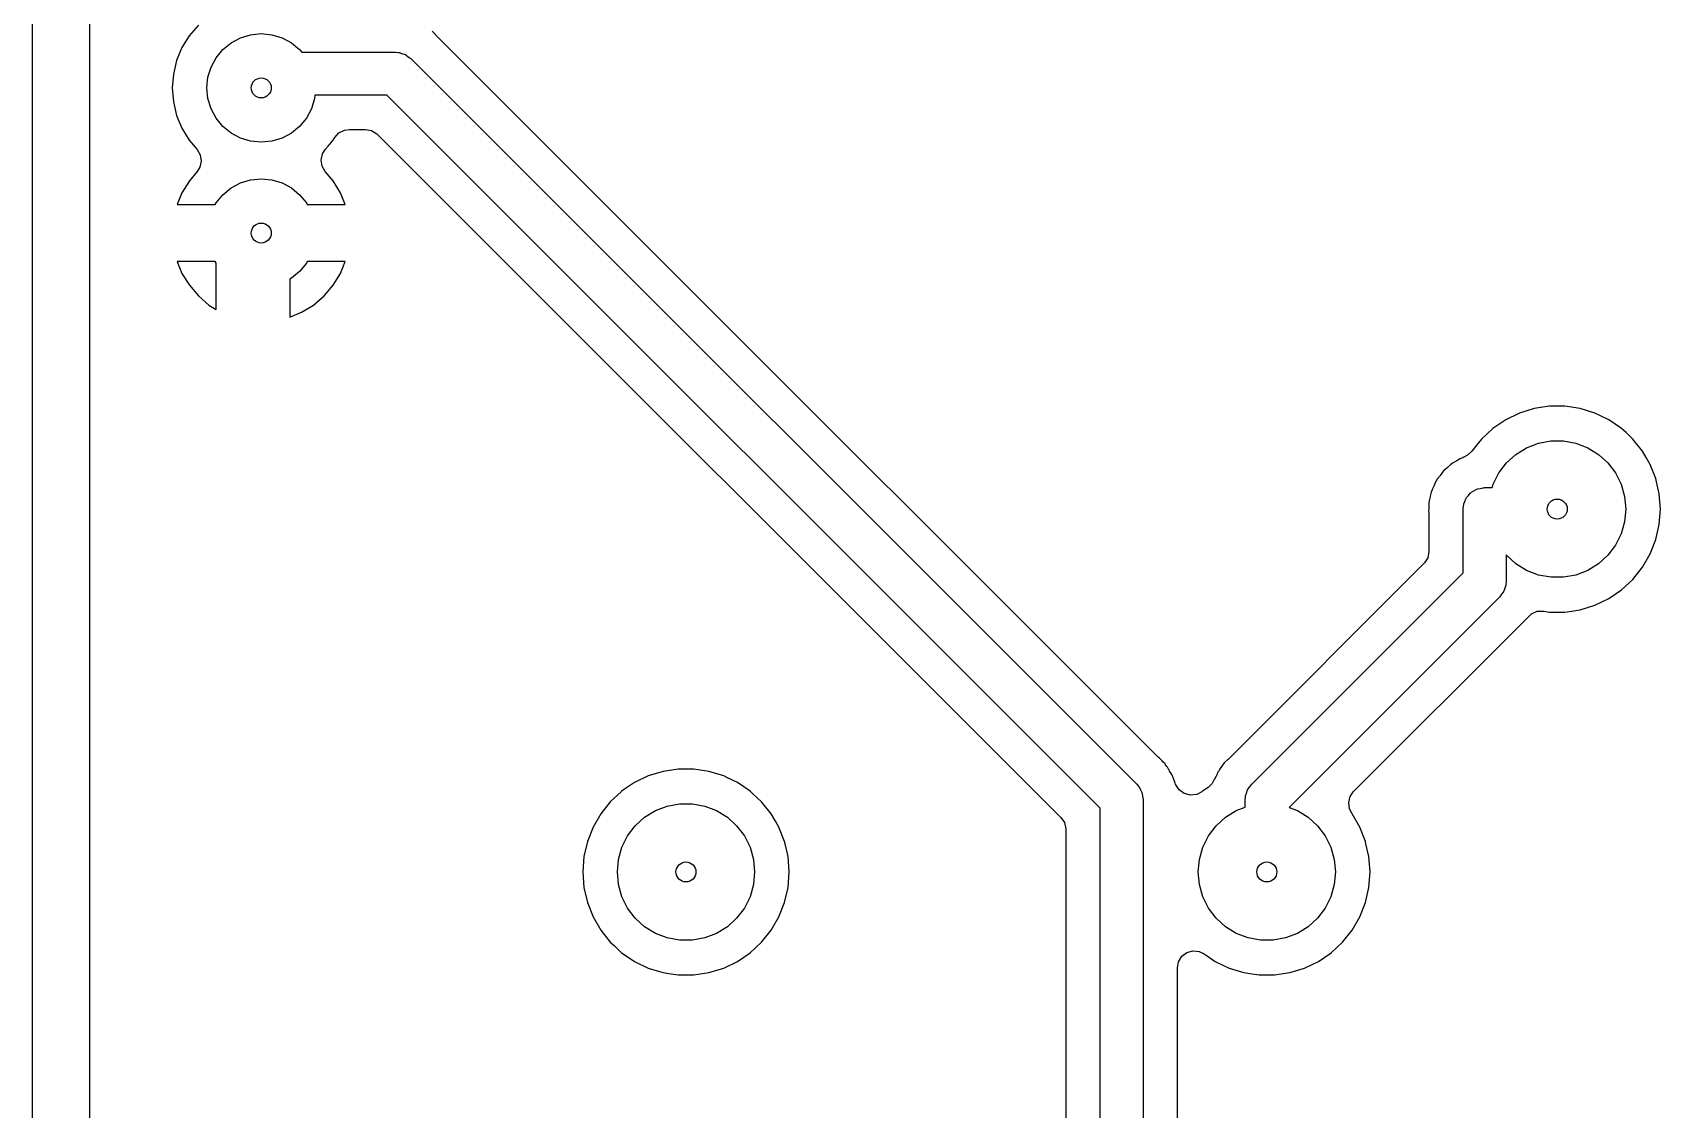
# Model space of a CAD drawing. Extents: x 0.79 to 9.84, y -6.5 to -0.79.
# Drawn here: x 0.787 to 1.908, y -2.751 to -2.009 of the extents above; entities that cross this region are included whole.
import ezdxf

# ---------------------------------------------------------------- set-up
doc = ezdxf.new("R2010")
doc.units = 0
doc.header["$MEASUREMENT"] = 0
doc.layers.add('BLACK', color=7, linetype='CONTINUOUS')

msp = doc.modelspace()

# ---------------------------------------------------------------- linework, layer by layer
at = {"layer": 'BLACK', "linetype": 'CONTINUOUS'}
for p, q in [((0.7874, -6.4961), (0.7874, -0.7874)), ((0.8268, -2.0472), (0.8268, -1.3008)), ((0.9016, -2.0039), (0.8953, -2.0113)), ((0.8953, -2.0113), (0.8903, -2.0194)), ((0.9184, -2.0208), (0.9241, -2.0161)), ((0.9241, -2.0161), (0.9306, -2.0127)), ((0.9306, -2.0127), (0.9376, -2.0106)), ((0.9376, -2.0106), (0.9449, -2.0098)), ((0.9449, -2.0098), (0.9522, -2.0106)), ((0.9522, -2.0106), (0.9592, -2.0127)), ((0.9592, -2.0127), (0.9657, -2.0161)), ((0.9657, -2.0161), (0.9713, -2.0208)), ((1.0648, -2.0105), (1.0625, -2.0081)), ((1.065, -2.0107), (1.0648, -2.0105)), ((1.1917, -2.1374), (1.065, -2.0107)), ((0.8866, -2.0283), (0.8844, -2.0377)), ((0.8903, -2.0194), (0.8866, -2.0283)), ((0.8866, -2.0283), (0.8866, -2.0283)), ((0.9103, -2.0329), (0.9138, -2.0265)), ((0.9138, -2.0265), (0.9184, -2.0208)), ((0.9713, -2.0208), (0.9728, -2.0226)), ((0.9728, -2.0226), (1.0374, -2.0226)), ((1.0374, -2.0226), (1.0389, -2.0228)), ((1.0389, -2.0228), (1.0392, -2.0228)), ((1.0392, -2.0228), (1.0394, -2.0228)), ((1.0394, -2.0228), (1.0398, -2.0228)), ((1.0398, -2.0228), (1.0418, -2.0235)), ((1.0418, -2.0235), (1.0439, -2.0241)), ((1.0439, -2.0241), (1.0441, -2.0243)), ((1.0441, -2.0243), (1.0444, -2.0244)), ((1.0444, -2.0244), (1.0461, -2.0257)), ((1.0461, -2.0257), (1.0478, -2.027)), ((1.0478, -2.027), (1.5478, -2.527)), ((0.8844, -2.0377), (0.8836, -2.0472)), ((0.8844, -2.0377), (0.8844, -2.0377)), ((0.9075, -2.0472), (0.9082, -2.0399)), ((0.9082, -2.0399), (0.9103, -2.0329)), ((0.8268, -2.1669), (0.8268, -2.0472)), ((0.8836, -2.0472), (0.8836, -2.0472)), ((0.8836, -2.0472), (0.8844, -2.0568)), ((0.9082, -2.0545), (0.9075, -2.0472)), ((0.8844, -2.0568), (0.8844, -2.0568)), ((0.8844, -2.0568), (0.8866, -2.0662)), ((0.9103, -2.0616), (0.9082, -2.0545)), ((0.9138, -2.068), (0.9103, -2.0616)), ((0.9794, -2.0616), (0.976, -2.068)), ((0.9816, -2.0545), (0.9794, -2.0616)), ((0.9818, -2.0522), (0.9816, -2.0545)), ((1.0313, -2.0522), (0.9818, -2.0522)), ((1.5226, -2.5435), (1.0313, -2.0522)), ((0.8866, -2.0662), (0.8866, -2.0662)), ((0.8866, -2.0662), (0.8903, -2.075)), ((0.9184, -2.0737), (0.9138, -2.068)), ((0.9241, -2.0783), (0.9184, -2.0737)), ((0.9713, -2.0737), (0.9657, -2.0783)), ((0.976, -2.068), (0.9713, -2.0737)), ((0.8903, -2.075), (0.8953, -2.0832)), ((0.8953, -2.0832), (0.8953, -2.0832)), ((0.8953, -2.0832), (0.9008, -2.0896)), ((0.9306, -2.0818), (0.9241, -2.0783)), ((0.9376, -2.0839), (0.9306, -2.0818)), ((0.9449, -2.0846), (0.9376, -2.0839)), ((0.9522, -2.0839), (0.9449, -2.0846)), ((0.9592, -2.0818), (0.9522, -2.0839)), ((0.9657, -2.0783), (0.9592, -2.0818)), ((0.9909, -2.0874), (0.9944, -2.0832)), ((0.9944, -2.0832), (0.9955, -2.0814)), ((0.9955, -2.0814), (0.9984, -2.0782)), ((0.9984, -2.0782), (1.0023, -2.0763)), ((1.0023, -2.0763), (1.0056, -2.0758)), ((1.0056, -2.0758), (1.0166, -2.0758)), ((1.0166, -2.0758), (1.0209, -2.0766)), ((1.0209, -2.0766), (1.0245, -2.0789)), ((1.0245, -2.0789), (1.0249, -2.0793)), ((1.0249, -2.0793), (1.4955, -2.5499)), ((0.9008, -2.0896), (0.9029, -2.0934)), ((0.9029, -2.0934), (0.9036, -2.0976)), ((0.9862, -2.0969), (0.9871, -2.0927)), ((0.9871, -2.0927), (0.989, -2.0896)), ((0.989, -2.0896), (0.9909, -2.0874)), ((0.9008, -2.1049), (0.8954, -2.1113)), ((0.9027, -2.1019), (0.9008, -2.1049)), ((0.9036, -2.0976), (0.9027, -2.1019)), ((0.9868, -2.1012), (0.9862, -2.0969)), ((0.989, -2.1049), (0.9868, -2.1012)), ((0.9944, -2.1113), (0.989, -2.1049)), ((0.8954, -2.1113), (0.8903, -2.1195)), ((0.9184, -2.1208), (0.9241, -2.1161)), ((0.9241, -2.1161), (0.9306, -2.1127)), ((0.9306, -2.1127), (0.9376, -2.1106)), ((0.9376, -2.1106), (0.9449, -2.1098)), ((0.9449, -2.1098), (0.9522, -2.1106)), ((0.9522, -2.1106), (0.9592, -2.1127)), ((0.9592, -2.1127), (0.9657, -2.1161)), ((0.9657, -2.1161), (0.9713, -2.1208)), ((0.9994, -2.1195), (0.9944, -2.1113)), ((0.8903, -2.1195), (0.887, -2.1276)), ((0.887, -2.1276), (0.9132, -2.1276)), ((0.8903, -2.1195), (0.8903, -2.1195)), ((0.9132, -2.1276), (0.9138, -2.1265)), ((0.9138, -2.1265), (0.9184, -2.1208)), ((0.9713, -2.1208), (0.976, -2.1265)), ((0.976, -2.1265), (0.9766, -2.1276)), ((0.9766, -2.1276), (1.0028, -2.1276)), ((1.0028, -2.1276), (0.9994, -2.1195)), ((0.9994, -2.1195), (0.9994, -2.1195)), ((1.5623, -2.508), (1.1917, -2.1374)), ((0.8268, -2.5874), (0.8268, -2.1669)), ((0.9132, -2.1669), (0.887, -2.1669)), ((0.887, -2.1669), (0.8903, -2.175)), ((0.9138, -2.168), (0.9132, -2.1669)), ((0.9138, -2.1998), (0.9138, -2.168)), ((0.9713, -2.1737), (0.9657, -2.1783)), ((0.976, -2.168), (0.9713, -2.1737)), ((0.9766, -2.1669), (0.976, -2.168)), ((1.0028, -2.1669), (0.9766, -2.1669)), ((0.9994, -2.175), (1.0028, -2.1669)), ((0.8903, -2.175), (0.8903, -2.175)), ((0.8903, -2.175), (0.8954, -2.1832)), ((0.8954, -2.1832), (0.9016, -2.1905)), ((0.9657, -2.1783), (0.9646, -2.1789)), ((0.9646, -2.1789), (0.9646, -2.2051)), ((0.9882, -2.1905), (0.9944, -2.1832)), ((0.9944, -2.1832), (0.9994, -2.175)), ((0.9994, -2.175), (0.9994, -2.175)), ((0.9016, -2.1905), (0.9016, -2.1905)), ((0.9016, -2.1905), (0.9089, -2.1968)), ((0.9089, -2.1968), (0.9138, -2.1998)), ((0.9727, -2.2018), (0.9809, -2.1968)), ((0.9809, -2.1968), (0.9882, -2.1905)), ((0.9882, -2.1905), (0.9882, -2.1905)), ((0.9646, -2.2051), (0.9727, -2.2018)), ((0.9727, -2.2018), (0.9727, -2.2018)), ((1.8114, -2.2712), (1.8019, -2.2758)), ((1.8216, -2.2681), (1.8114, -2.2712)), ((1.8114, -2.2712), (1.8114, -2.2712)), ((1.8321, -2.2665), (1.8216, -2.2681)), ((1.8216, -2.2681), (1.8216, -2.2681)), ((1.8427, -2.2665), (1.8321, -2.2665)), ((1.8321, -2.2665), (1.8321, -2.2665)), ((1.8532, -2.2681), (1.8427, -2.2665)), ((1.8427, -2.2665), (1.8427, -2.2665)), ((1.8634, -2.2712), (1.8532, -2.2681)), ((1.8532, -2.2681), (1.8532, -2.2681)), ((1.8664, -2.2727), (1.8634, -2.2712)), ((1.8634, -2.2712), (1.8634, -2.2712)), ((1.8634, -2.2712), (1.8634, -2.2712)), ((1.8634, -2.2712), (1.8634, -2.2712)), ((1.8729, -2.2758), (1.8664, -2.2727)), ((1.7931, -2.2818), (1.7853, -2.2891)), ((1.8019, -2.2758), (1.7931, -2.2818)), ((1.7931, -2.2818), (1.7931, -2.2818)), ((1.8019, -2.2758), (1.8019, -2.2758)), ((1.8817, -2.2818), (1.8729, -2.2758)), ((1.8848, -2.2847), (1.8817, -2.2818)), ((1.8817, -2.2818), (1.8817, -2.2818)), ((1.8895, -2.2891), (1.8848, -2.2847)), ((1.7783, -2.2977), (1.7757, -2.3003)), ((1.7784, -2.2977), (1.7783, -2.2977)), ((1.7787, -2.2974), (1.7784, -2.2977)), ((1.782, -2.2932), (1.7787, -2.2974)), ((1.7787, -2.2974), (1.7787, -2.2974)), ((1.7853, -2.2891), (1.782, -2.2932)), ((1.8089, -2.2997), (1.8163, -2.2951)), ((1.8163, -2.2951), (1.8245, -2.292)), ((1.8245, -2.292), (1.833, -2.2904)), ((1.833, -2.2904), (1.8418, -2.2904)), ((1.8418, -2.2904), (1.8503, -2.292)), ((1.8503, -2.292), (1.8585, -2.2951)), ((1.8585, -2.2951), (1.8659, -2.2997)), ((1.8961, -2.2974), (1.8895, -2.2891)), ((1.8987, -2.3018), (1.8961, -2.2974)), ((1.8961, -2.2974), (1.8961, -2.2974)), ((1.8961, -2.2974), (1.8961, -2.2974)), ((1.7614, -2.3091), (1.7594, -2.3108)), ((1.7619, -2.3087), (1.7614, -2.3091)), ((1.7638, -2.3069), (1.7619, -2.3087)), ((1.7653, -2.3058), (1.7638, -2.3068)), ((1.7638, -2.3068), (1.7638, -2.3069)), ((1.7638, -2.3069), (1.7638, -2.3069)), ((1.7677, -2.3044), (1.7653, -2.3057)), ((1.7653, -2.3057), (1.7653, -2.3057)), ((1.7653, -2.3057), (1.7653, -2.3058)), ((1.7682, -2.3041), (1.7677, -2.3044)), ((1.7704, -2.3027), (1.7682, -2.3041)), ((1.7705, -2.3027), (1.7704, -2.3027)), ((1.7704, -2.3027), (1.7704, -2.3027)), ((1.7721, -2.302), (1.7705, -2.3027)), ((1.7722, -2.3019), (1.7721, -2.302)), ((1.7726, -2.3018), (1.7722, -2.3019)), ((1.7722, -2.3019), (1.7722, -2.3019)), ((1.7757, -2.3003), (1.7726, -2.3018)), ((1.7972, -2.3125), (1.8025, -2.3056)), ((1.8025, -2.3056), (1.8089, -2.2997)), ((1.8659, -2.2997), (1.8723, -2.3056)), ((1.8723, -2.3056), (1.8776, -2.3125)), ((1.9014, -2.3066), (1.8987, -2.3018)), ((1.9053, -2.3164), (1.9014, -2.3066)), ((1.9014, -2.3066), (1.9014, -2.3066)), ((1.7536, -2.3187), (1.7526, -2.3211)), ((1.7537, -2.3186), (1.7536, -2.3187)), ((1.7536, -2.3187), (1.7536, -2.3187)), ((1.7536, -2.3187), (1.7536, -2.3187)), ((1.7536, -2.3187), (1.7536, -2.3187)), ((1.7546, -2.3171), (1.7537, -2.3186)), ((1.7563, -2.3149), (1.7546, -2.317)), ((1.7546, -2.317), (1.7546, -2.3171)), ((1.7566, -2.3144), (1.7563, -2.3149)), ((1.7581, -2.3123), (1.7566, -2.3144)), ((1.7582, -2.3122), (1.7581, -2.3123)), ((1.7594, -2.3109), (1.7582, -2.3122)), ((1.7594, -2.3108), (1.7594, -2.3108)), ((1.7594, -2.3108), (1.7594, -2.3109)), ((1.7927, -2.3226), (1.7933, -2.3203)), ((1.7933, -2.3203), (1.7972, -2.3125)), ((1.8776, -2.3125), (1.8815, -2.3203)), ((1.8815, -2.3203), (1.8838, -2.3287)), ((1.9058, -2.3187), (1.9053, -2.3164)), ((1.9077, -2.3268), (1.9058, -2.3187)), ((1.7492, -2.3316), (1.749, -2.3334)), ((1.7499, -2.329), (1.7492, -2.3316)), ((1.7492, -2.3316), (1.7492, -2.3316)), ((1.7492, -2.3316), (1.7492, -2.3316)), ((1.75, -2.3284), (1.7499, -2.329)), ((1.7506, -2.3258), (1.75, -2.3284)), ((1.7512, -2.3241), (1.7506, -2.3258)), ((1.7506, -2.3258), (1.7506, -2.3258)), ((1.7506, -2.3258), (1.7506, -2.3258)), ((1.7524, -2.3216), (1.7512, -2.324)), ((1.7512, -2.324), (1.7512, -2.3241)), ((1.7526, -2.3211), (1.7524, -2.3216)), ((1.7738, -2.3321), (1.7744, -2.3304)), ((1.7744, -2.3304), (1.7748, -2.3299)), ((1.7748, -2.3299), (1.775, -2.3293)), ((1.775, -2.3293), (1.7763, -2.328)), ((1.7763, -2.328), (1.7774, -2.3265)), ((1.7774, -2.3265), (1.7779, -2.3262)), ((1.7779, -2.3262), (1.7783, -2.3258)), ((1.7783, -2.3258), (1.7799, -2.3249)), ((1.7799, -2.3249), (1.7815, -2.3239)), ((1.7815, -2.3239), (1.7821, -2.3237)), ((1.7821, -2.3237), (1.7826, -2.3234)), ((1.7826, -2.3234), (1.7844, -2.3231)), ((1.7844, -2.3231), (1.7862, -2.3227)), ((1.7862, -2.3227), (1.7868, -2.3227)), ((1.7868, -2.3227), (1.7874, -2.3226)), ((1.7874, -2.3226), (1.7927, -2.3226)), ((1.8838, -2.3287), (1.8846, -2.3374)), ((1.9085, -2.3374), (1.9077, -2.3268)), ((1.749, -2.3367), (1.7488, -2.3394)), ((1.7488, -2.3394), (1.7489, -2.3394)), ((1.7489, -2.3394), (1.7489, -2.3394)), ((1.7489, -2.3394), (1.749, -2.3412)), ((1.749, -2.3334), (1.749, -2.3335)), ((1.749, -2.3335), (1.749, -2.3361)), ((1.749, -2.3361), (1.749, -2.3367)), ((1.749, -2.3412), (1.749, -2.3666)), ((1.7726, -2.3374), (1.7728, -2.335)), ((1.7726, -2.3813), (1.7726, -2.3374)), ((1.7728, -2.335), (1.773, -2.3344)), ((1.773, -2.3344), (1.7731, -2.3338)), ((1.7731, -2.3338), (1.7738, -2.3321)), ((1.8846, -2.3374), (1.8838, -2.3461)), ((1.9077, -2.348), (1.9085, -2.3374)), ((1.8838, -2.3461), (1.8815, -2.3545)), ((1.9053, -2.3584), (1.9077, -2.348)), ((1.8776, -2.3623), (1.8723, -2.3692)), ((1.8815, -2.3545), (1.8776, -2.3623)), ((1.9014, -2.3682), (1.9053, -2.3584)), ((1.7455, -2.3749), (1.6107, -2.5098)), ((1.7459, -2.3745), (1.7455, -2.3749)), ((1.7482, -2.3709), (1.7459, -2.3745)), ((1.749, -2.3666), (1.7482, -2.3709)), ((1.8025, -2.3692), (1.8022, -2.3688)), ((1.8022, -2.3688), (1.8022, -2.3874)), ((1.8089, -2.3751), (1.8025, -2.3692)), ((1.8163, -2.3797), (1.8089, -2.3751)), ((1.8659, -2.3751), (1.8585, -2.3797)), ((1.8723, -2.3692), (1.8659, -2.3751)), ((1.8961, -2.3774), (1.9014, -2.3682)), ((1.627, -2.527), (1.7726, -2.3813)), ((1.8022, -2.3874), (1.802, -2.3889)), ((1.8245, -2.3828), (1.8163, -2.3797)), ((1.833, -2.3844), (1.8245, -2.3828)), ((1.8418, -2.3844), (1.833, -2.3844)), ((1.8503, -2.3828), (1.8418, -2.3844)), ((1.8585, -2.3797), (1.8503, -2.3828)), ((1.8817, -2.393), (1.8895, -2.3858)), ((1.8895, -2.3858), (1.8961, -2.3774)), ((1.7978, -2.3978), (1.6528, -2.5429)), ((1.7991, -2.3961), (1.7978, -2.3978)), ((1.8004, -2.3944), (1.7991, -2.3961)), ((1.8005, -2.3941), (1.8004, -2.3944)), ((1.8007, -2.3939), (1.8005, -2.3941)), ((1.8013, -2.3918), (1.8007, -2.3939)), ((1.802, -2.3898), (1.8013, -2.3918)), ((1.802, -2.3889), (1.8021, -2.3892)), ((1.8021, -2.3892), (1.802, -2.3894)), ((1.802, -2.3894), (1.802, -2.3898)), ((1.8634, -2.4036), (1.8729, -2.399)), ((1.8729, -2.399), (1.8817, -2.393)), ((1.8171, -2.4121), (1.8197, -2.4096)), ((1.8197, -2.4096), (1.8237, -2.4078)), ((1.8237, -2.4078), (1.828, -2.4077)), ((1.828, -2.4077), (1.8281, -2.4077)), ((1.8281, -2.4077), (1.8321, -2.4083)), ((1.8321, -2.4083), (1.8321, -2.4083)), ((1.8321, -2.4083), (1.8321, -2.4083)), ((1.8321, -2.4083), (1.8427, -2.4083)), ((1.8427, -2.4083), (1.8532, -2.4067)), ((1.8427, -2.4083), (1.8427, -2.4083)), ((1.8532, -2.4067), (1.8634, -2.4036)), ((1.6972, -2.5319), (1.8141, -2.415)), ((1.8141, -2.415), (1.8143, -2.4148)), ((1.8143, -2.4148), (1.8167, -2.4125)), ((1.8167, -2.4125), (1.8171, -2.4121)), ((1.8167, -2.4125), (1.8167, -2.4125)), ((1.8171, -2.4121), (1.8171, -2.4121)), ((1.5634, -2.509), (1.5623, -2.508)), ((1.564, -2.5094), (1.5634, -2.509)), ((1.5653, -2.5109), (1.564, -2.5094)), ((1.5659, -2.5116), (1.5653, -2.5109)), ((1.6105, -2.51), (1.6081, -2.5123)), ((1.6107, -2.5098), (1.6105, -2.51)), ((1.2114, -2.5212), (1.2019, -2.5258)), ((1.2216, -2.5181), (1.2114, -2.5212)), ((1.2114, -2.5212), (1.2114, -2.5212)), ((1.2321, -2.5165), (1.2216, -2.5181)), ((1.2216, -2.5181), (1.2216, -2.5181)), ((1.2427, -2.5165), (1.2321, -2.5165)), ((1.2321, -2.5165), (1.2321, -2.5165)), ((1.2532, -2.5181), (1.2427, -2.5165)), ((1.2427, -2.5165), (1.2427, -2.5165)), ((1.2634, -2.5212), (1.2532, -2.5181)), ((1.2532, -2.5181), (1.2532, -2.5181)), ((1.2655, -2.5222), (1.2634, -2.5212)), ((1.2634, -2.5212), (1.2634, -2.5212)), ((1.2634, -2.5212), (1.2634, -2.5212)), ((1.2634, -2.5212), (1.2634, -2.5212)), ((1.2729, -2.5258), (1.2655, -2.5222)), ((1.5673, -2.513), (1.5659, -2.5116)), ((1.5677, -2.5136), (1.5673, -2.513)), ((1.5673, -2.513), (1.5673, -2.513)), ((1.5686, -2.5148), (1.5677, -2.5136)), ((1.5691, -2.5153), (1.5686, -2.5148)), ((1.57, -2.517), (1.5691, -2.5153)), ((1.5701, -2.5171), (1.57, -2.517)), ((1.5705, -2.5179), (1.5701, -2.5171)), ((1.5716, -2.5195), (1.5705, -2.5179)), ((1.5719, -2.5202), (1.5716, -2.5195)), ((1.5725, -2.5215), (1.5719, -2.5202)), ((1.5729, -2.5222), (1.5725, -2.5215)), ((1.5734, -2.5237), (1.5729, -2.5222)), ((1.6025, -2.5213), (1.6016, -2.5231)), ((1.6029, -2.5205), (1.6025, -2.5213)), ((1.6036, -2.5187), (1.6029, -2.5205)), ((1.6041, -2.5181), (1.6036, -2.5187)), ((1.6036, -2.5187), (1.6036, -2.5187)), ((1.6048, -2.5168), (1.6041, -2.5181)), ((1.6052, -2.5162), (1.6048, -2.5168)), ((1.6064, -2.5146), (1.6052, -2.5162)), ((1.6052, -2.5162), (1.6052, -2.5162)), ((1.607, -2.5139), (1.6064, -2.5146)), ((1.6081, -2.5123), (1.607, -2.5139)), ((1.193, -2.5319), (1.1853, -2.5391)), ((1.1931, -2.5318), (1.193, -2.5319)), ((1.2019, -2.5258), (1.1931, -2.5318)), ((1.1931, -2.5318), (1.1931, -2.5318)), ((1.1931, -2.5318), (1.1931, -2.5318)), ((1.2019, -2.5258), (1.2019, -2.5258)), ((1.2817, -2.5318), (1.2729, -2.5258)), ((1.2835, -2.5335), (1.2817, -2.5318)), ((1.2817, -2.5318), (1.2817, -2.5318)), ((1.2895, -2.5391), (1.2835, -2.5335)), ((1.5478, -2.527), (1.5488, -2.5281)), ((1.5488, -2.5281), (1.5491, -2.5283)), ((1.5491, -2.5283), (1.5491, -2.5285)), ((1.5491, -2.5285), (1.5494, -2.5288)), ((1.5494, -2.5288), (1.5504, -2.5307)), ((1.5504, -2.5307), (1.5514, -2.5326)), ((1.5514, -2.5326), (1.5514, -2.5329)), ((1.5514, -2.5329), (1.5516, -2.5332)), ((1.5516, -2.5332), (1.5518, -2.5353)), ((1.5735, -2.5241), (1.5734, -2.5237)), ((1.5738, -2.5249), (1.5735, -2.5241)), ((1.5743, -2.5263), (1.5738, -2.5249)), ((1.5746, -2.5271), (1.5743, -2.5263)), ((1.5747, -2.5273), (1.5746, -2.5271)), ((1.5771, -2.5309), (1.5747, -2.5273)), ((1.5806, -2.5334), (1.5771, -2.5309)), ((1.5848, -2.5345), (1.5806, -2.5334)), ((1.5927, -2.5321), (1.5891, -2.534)), ((1.5928, -2.532), (1.5927, -2.5321)), ((1.5927, -2.5321), (1.5927, -2.5321)), ((1.5929, -2.532), (1.5928, -2.532)), ((1.5931, -2.5318), (1.5929, -2.532)), ((1.597, -2.5292), (1.5931, -2.5318)), ((1.5997, -2.5265), (1.597, -2.5292)), ((1.6012, -2.5236), (1.5997, -2.5265)), ((1.6013, -2.5236), (1.6012, -2.5236)), ((1.6016, -2.5231), (1.6013, -2.5236)), ((1.6228, -2.535), (1.6235, -2.533)), ((1.6235, -2.533), (1.6241, -2.5309)), ((1.6241, -2.5309), (1.6243, -2.5307)), ((1.6243, -2.5307), (1.6244, -2.5304)), ((1.6244, -2.5304), (1.6257, -2.5287)), ((1.6257, -2.5287), (1.627, -2.527)), ((1.6948, -2.5353), (1.6972, -2.5319)), ((1.1853, -2.5391), (1.1787, -2.5474)), ((1.2163, -2.5451), (1.2245, -2.542)), ((1.2245, -2.542), (1.233, -2.5404)), ((1.233, -2.5404), (1.2418, -2.5404)), ((1.2418, -2.5404), (1.2503, -2.542)), ((1.2503, -2.542), (1.2585, -2.5451)), ((1.2961, -2.5474), (1.2895, -2.5391)), ((1.5226, -3.0374), (1.5226, -2.5435)), ((1.5518, -2.5353), (1.5522, -2.5374)), ((1.5522, -2.5374), (1.5522, -3.0313)), ((1.5891, -2.534), (1.5848, -2.5345)), ((1.6163, -2.5451), (1.6226, -2.5427)), ((1.6226, -2.5374), (1.6228, -2.5359)), ((1.6226, -2.5427), (1.6226, -2.5374)), ((1.6228, -2.5354), (1.6228, -2.535)), ((1.6228, -2.5356), (1.6228, -2.5354)), ((1.6228, -2.5359), (1.6228, -2.5356)), ((1.6528, -2.5429), (1.6585, -2.5451)), ((1.6938, -2.5395), (1.6948, -2.5353)), ((1.6943, -2.5438), (1.6938, -2.5395)), ((1.696, -2.5469), (1.6943, -2.5438)), ((1.1787, -2.5474), (1.1734, -2.5566)), ((1.1972, -2.5625), (1.2025, -2.5556)), ((1.2025, -2.5556), (1.2089, -2.5497)), ((1.2089, -2.5497), (1.2163, -2.5451)), ((1.2585, -2.5451), (1.2659, -2.5497)), ((1.2659, -2.5497), (1.2723, -2.5556)), ((1.2723, -2.5556), (1.2776, -2.5625)), ((1.299, -2.5523), (1.2961, -2.5474)), ((1.2961, -2.5474), (1.2961, -2.5474)), ((1.2961, -2.5474), (1.2961, -2.5474)), ((1.3014, -2.5566), (1.299, -2.5523)), ((1.4955, -2.5499), (1.498, -2.5534)), ((1.498, -2.5534), (1.499, -2.5576)), ((1.5972, -2.5625), (1.6025, -2.5556)), ((1.6025, -2.5556), (1.6089, -2.5497)), ((1.6089, -2.5497), (1.6163, -2.5451)), ((1.6585, -2.5451), (1.6659, -2.5497)), ((1.6659, -2.5497), (1.6723, -2.5556)), ((1.6723, -2.5556), (1.6776, -2.5625)), ((1.6959, -2.547), (1.696, -2.5469)), ((1.6961, -2.5474), (1.6959, -2.547)), ((1.7014, -2.5566), (1.6961, -2.5474)), ((1.1695, -2.5664), (1.1671, -2.5768)), ((1.1734, -2.5566), (1.1695, -2.5664)), ((1.1734, -2.5566), (1.1734, -2.5566)), ((1.1933, -2.5703), (1.1972, -2.5625)), ((1.2776, -2.5625), (1.2815, -2.5703)), ((1.3053, -2.5664), (1.3014, -2.5566)), ((1.3014, -2.5566), (1.3014, -2.5566)), ((1.3057, -2.5681), (1.3053, -2.5664)), ((1.499, -2.5576), (1.499, -2.5582)), ((1.499, -2.5582), (1.499, -3.0368)), ((1.5933, -2.5703), (1.5972, -2.5625)), ((1.6776, -2.5625), (1.6815, -2.5703)), ((1.7053, -2.5664), (1.7014, -2.5566)), ((1.7014, -2.5566), (1.7014, -2.5566)), ((1.7057, -2.5681), (1.7053, -2.5664)), ((1.1671, -2.5768), (1.1663, -2.5874)), ((1.191, -2.5787), (1.1933, -2.5703)), ((1.2815, -2.5703), (1.2838, -2.5787)), ((1.3077, -2.5768), (1.3057, -2.5681)), ((1.3085, -2.5874), (1.3077, -2.5768)), ((1.591, -2.5787), (1.5933, -2.5703)), ((1.6815, -2.5703), (1.6838, -2.5787)), ((1.7077, -2.5768), (1.7057, -2.5681)), ((1.7085, -2.5874), (1.7077, -2.5768)), ((0.8268, -3.7417), (0.8268, -2.5874)), ((1.1663, -2.5874), (1.1671, -2.598)), ((1.1902, -2.5874), (1.191, -2.5787)), ((1.191, -2.5961), (1.1902, -2.5874)), ((1.2838, -2.5787), (1.2846, -2.5874)), ((1.2846, -2.5874), (1.2838, -2.5961)), ((1.3077, -2.598), (1.3085, -2.5874)), ((1.5902, -2.5874), (1.591, -2.5787)), ((1.591, -2.5961), (1.5902, -2.5874)), ((1.6838, -2.5787), (1.6846, -2.5874)), ((1.6846, -2.5874), (1.6838, -2.5961)), ((1.7077, -2.598), (1.7085, -2.5874)), ((1.1671, -2.598), (1.1695, -2.6084)), ((1.1933, -2.6045), (1.191, -2.5961)), ((1.2838, -2.5961), (1.2815, -2.6045)), ((1.3053, -2.6084), (1.3077, -2.598)), ((1.5933, -2.6045), (1.591, -2.5961)), ((1.6838, -2.5961), (1.6815, -2.6045)), ((1.7053, -2.6084), (1.7077, -2.598)), ((1.1695, -2.6084), (1.1734, -2.6182)), ((1.1972, -2.6123), (1.1933, -2.6045)), ((1.2815, -2.6045), (1.2776, -2.6123)), ((1.3014, -2.6182), (1.3053, -2.6084)), ((1.5972, -2.6123), (1.5933, -2.6045)), ((1.6815, -2.6045), (1.6776, -2.6123)), ((1.7014, -2.6182), (1.7053, -2.6084)), ((1.1734, -2.6182), (1.1734, -2.6182)), ((1.1734, -2.6182), (1.1787, -2.6274)), ((1.2025, -2.6192), (1.1972, -2.6123)), ((1.2089, -2.6251), (1.2025, -2.6192)), ((1.2723, -2.6192), (1.2659, -2.6251)), ((1.2776, -2.6123), (1.2723, -2.6192)), ((1.2961, -2.6274), (1.3014, -2.6182)), ((1.6025, -2.6192), (1.5972, -2.6123)), ((1.6089, -2.6251), (1.6025, -2.6192)), ((1.6723, -2.6192), (1.6659, -2.6251)), ((1.6776, -2.6123), (1.6723, -2.6192)), ((1.6961, -2.6274), (1.7014, -2.6182)), ((1.1787, -2.6274), (1.1853, -2.6358)), ((1.2163, -2.6297), (1.2089, -2.6251)), ((1.2245, -2.6328), (1.2163, -2.6297)), ((1.233, -2.6344), (1.2245, -2.6328)), ((1.2418, -2.6344), (1.233, -2.6344)), ((1.2503, -2.6328), (1.2418, -2.6344)), ((1.2585, -2.6297), (1.2503, -2.6328)), ((1.2659, -2.6251), (1.2585, -2.6297)), ((1.2895, -2.6358), (1.2961, -2.6274)), ((1.6163, -2.6297), (1.6089, -2.6251)), ((1.6245, -2.6328), (1.6163, -2.6297)), ((1.633, -2.6344), (1.6245, -2.6328)), ((1.6418, -2.6344), (1.633, -2.6344)), ((1.6503, -2.6328), (1.6418, -2.6344)), ((1.6585, -2.6297), (1.6503, -2.6328)), ((1.6659, -2.6251), (1.6585, -2.6297)), ((1.6895, -2.6358), (1.6961, -2.6274)), ((1.1853, -2.6358), (1.1882, -2.6384)), ((1.1882, -2.6384), (1.1931, -2.643)), ((1.1931, -2.643), (1.1963, -2.6452)), ((1.1963, -2.6452), (1.2019, -2.649)), ((1.2729, -2.649), (1.2817, -2.643)), ((1.2817, -2.643), (1.2895, -2.6358)), ((1.5766, -2.6492), (1.5789, -2.6455)), ((1.5789, -2.6455), (1.5823, -2.6429)), ((1.5823, -2.6429), (1.5865, -2.6418)), ((1.5865, -2.6418), (1.5908, -2.6422)), ((1.5908, -2.6422), (1.5942, -2.6437)), ((1.5942, -2.6437), (1.5963, -2.6452)), ((1.5963, -2.6452), (1.6019, -2.649)), ((1.6729, -2.649), (1.6817, -2.643)), ((1.6817, -2.643), (1.6895, -2.6358)), ((1.2019, -2.649), (1.2019, -2.649)), ((1.2019, -2.649), (1.2019, -2.649)), ((1.2019, -2.649), (1.2114, -2.6536)), ((1.2114, -2.6536), (1.2114, -2.6536)), ((1.2114, -2.6536), (1.2114, -2.6536)), ((1.2114, -2.6536), (1.2207, -2.6564)), ((1.2207, -2.6564), (1.2216, -2.6567)), ((1.2216, -2.6567), (1.2216, -2.6567)), ((1.2216, -2.6567), (1.2216, -2.6567)), ((1.2216, -2.6567), (1.2256, -2.6573)), ((1.2427, -2.6583), (1.2532, -2.6567)), ((1.2532, -2.6567), (1.2634, -2.6536)), ((1.2634, -2.6536), (1.2729, -2.649)), ((1.5758, -2.6535), (1.5766, -2.6492)), ((1.5758, -2.8874), (1.5758, -2.6535)), ((1.6019, -2.649), (1.6019, -2.649)), ((1.6019, -2.649), (1.6019, -2.649)), ((1.6019, -2.649), (1.6114, -2.6536)), ((1.6114, -2.6536), (1.6114, -2.6536)), ((1.6114, -2.6536), (1.6114, -2.6536)), ((1.6114, -2.6536), (1.6207, -2.6564)), ((1.6207, -2.6564), (1.6216, -2.6567)), ((1.6216, -2.6567), (1.6216, -2.6567)), ((1.6216, -2.6567), (1.6216, -2.6567)), ((1.6216, -2.6567), (1.6256, -2.6573)), ((1.6427, -2.6583), (1.6532, -2.6567)), ((1.6532, -2.6567), (1.6634, -2.6536)), ((1.6634, -2.6536), (1.6729, -2.649)), ((1.2256, -2.6573), (1.2321, -2.6583)), ((1.2321, -2.6583), (1.2321, -2.6583)), ((1.2321, -2.6583), (1.2321, -2.6583)), ((1.2321, -2.6583), (1.2427, -2.6583)), ((1.2427, -2.6583), (1.2427, -2.6583)), ((1.6256, -2.6573), (1.6321, -2.6583)), ((1.6321, -2.6583), (1.6321, -2.6583)), ((1.6321, -2.6583), (1.6321, -2.6583)), ((1.6321, -2.6583), (1.6427, -2.6583)), ((1.6427, -2.6583), (1.6427, -2.6583))]:
    msp.add_line(p, q, dxfattribs=at)
at = {"layer": 'BLACK'}
for centre in [(0.9449, -2.0472), (0.9449, -2.1472), (1.8374, -2.3374), (1.2374, -2.5874), (1.6374, -2.5874)]:
    msp.add_circle(centre, 0.00689, dxfattribs=at)

doc.saveas('drawing.dxf')
